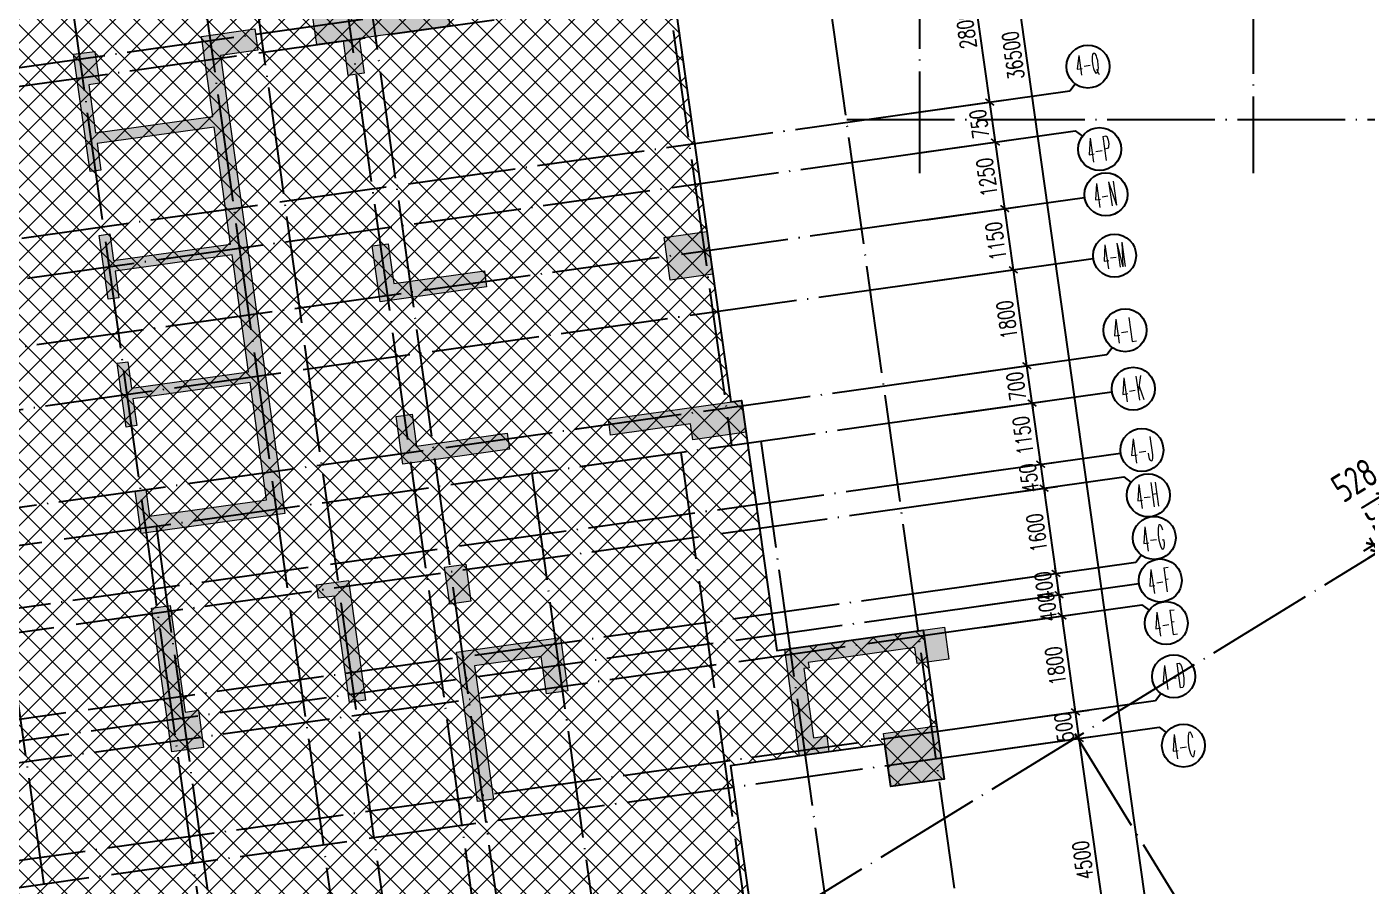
# Model space of a CAD drawing. Header units: millimetres. Extents: x 1089227 to 13101469, y 618865 to 10240562.
# Drawn here: x 1722349 to 1747268, y 4810955 to 4826936 of the extents above; entities that cross this region are included whole.
import ezdxf
from ezdxf.enums import TextEntityAlignment as Align

# ---------------------------------------------------------------- set-up
doc = ezdxf.new("R2010")
doc.units = ezdxf.units.MM
doc.header["$LTSCALE"] = 1000
doc.header["$PDMODE"] = 3
doc.header["$PDSIZE"] = 200
doc.linetypes.add('DOTE', pattern=[2.42, 2, -0.2, 0.02, -0.2])
doc.layers.get('0').update_dxf_attribs({"linetype": 'CONTINUOUS'})
doc.layers.get('Defpoints').update_dxf_attribs({"linetype": 'CONTINUOUS'})
for name, color, linetype in [('AXIS', 3, 'CONTINUOUS'), ('AXIS_TEXT', 7, 'CONTINUOUS'), ('C-H', 8, 'CONTINUOUS'), ('COLU_DIM', 3, 'CONTINUOUS'), ('DOTE', 1, 'DOTE'), ('S-EDGE', 210, 'CONTINUOUS'), ('辅助', 7, 'CONTINUOUS')]:
    doc.layers.add(name, color=color, linetype=linetype)
doc.layers.add('S-SLAB-HATCH', color=73, linetype='CONTINUOUS', lineweight=0)
doc.layers.add('S-WALL', color=31, linetype='CONTINUOUS', lineweight=0)
doc.styles.add('_TCH_AXIS', font='COMPLEX', dxfattribs={"bigfont": 'AllInOneBig.shx'})
doc.styles.add('_TCH_DIM_T3', font='SIMPLEX', dxfattribs={"width": 0.705882, "bigfont": 'AllInOneBig.shx'})
doc.styles.add('COMPLEX', font='COMPLEX', dxfattribs={"bigfont": 'AllInOneBig.shx'})
doc.styles.add('TSSD_Dimension', font='tssdeng.shx', dxfattribs={"width": 0.75, "bigfont": 'Hztxt.shx'})
doc.dimstyles.new('_TCH_ARCH-100', dxfattribs={"dimscale": 100, "dimtxt": 2.975, "dimasz": 1, "dimexe": 2.5, "dimexo": 3, "dimgap": 1, "dimtad": 1, "dimdec": 0, "dimzin": 0, "dimdsep": 46, "dimtxsty": '_TCH_DIM_T3', "dimblk": 'ARCHTICK', "dimcen": 0.09, "dimclrt": 7, "dimazin": 2, "dimtfac": 1, "dimtdec": 0, "dimtix": 1, "dimtmove": 2, "dimatfit": 3, "dimfxl": 0, "dimtolj": 1, "dimtzin": 0, "dimarcsym": 0})
doc.dimstyles.new('TSSD_150_150', dxfattribs={"dimtxt": 525, "dimasz": 150, "dimexe": 225, "dimexo": 375, "dimgap": 150, "dimtad": 1, "dimdec": 0, "dimzin": 0, "dimdsep": 46, "dimtxsty": 'TSSD_Dimension', "dimblk": 'ARCHTICK', "dimblk1": 'ARCHTICK', "dimblk2": 'ARCHTICK', "dimcen": 0, "dimdle": 150, "dimclrt": 7, "dimadec": 0, "dimazin": 0, "dimtfac": 1, "dimtdec": 0, "dimtix": 1, "dimtmove": 2, "dimatfit": 3, "dimfxl": 0, "dimtolj": 1, "dimtzin": 0, "dimarcsym": 0})

# ---------------------------------------------------------------- blocks, each defined once
blk = doc.blocks.new('_AXISO')
blk.add_circle((0, 0), 0.5)
at = {"layer": 'AXIS_TEXT', "style": 'COMPLEX', "width": 1.041667}
blk.add_attdef('A', text='', height=0.56, dxfattribs=at).set_placement((-0.25, -0.28), (0.25, -0.28), align=Align.FIT)
blk = doc.blocks.new('_ArchTick')
at = {"color": 0, "linetype": 'ByBlock', "const_width": 0.3}
blk.add_lwpolyline([(-0.71, -0.71), (0.71, 0.71)], dxfattribs=at)
blk = doc.blocks.new('*D69')
at = {"layer": 'AXIS', "color": 0, "lineweight": -2, "transparency": 16777216}
for p, q in [((32366, 35500), (34892, 35500)), ((34642, -1000), (34642, 35500)), ((32366, -1000), (34892, -1000))]:
    blk.add_line(p, q, dxfattribs=at)
at = {"layer": 'Defpoints', "color": 0, "transparency": 16777216}
for p in [(32066, 35500), (34642, 35500), (32066, -1000)]:
    blk.add_point(p, dxfattribs=at)
at = {"layer": 'AXIS', "color": 0, "linetype": 'ByBlock', "lineweight": -2, "transparency": 16777216, "xscale": 100, "yscale": 100, "zscale": 100}
for p, rotation in [((34642, 35500), 90), ((34642, -1000), 270)]:
    blk.add_blockref('_ArchTick', p, dxfattribs=dict(at, rotation=rotation))
at = {"layer": 'AXIS', "color": 7, "transparency": 16777216, "insert": (34393, 17250), "char_height": 297.5, "attachment_point": 5, "rotation": 90, "style": '_TCH_DIM_T3'}
blk.add_mtext('\\A1;36500', dxfattribs=at)
blk = doc.blocks.new('*D71')
at = {"layer": 'AXIS', "color": 0, "lineweight": -2, "transparency": 16777216}
for p, q in [((32366, 4500), (34092, 4500)), ((33842, 0), (33842, 4500)), ((32366, 0), (34092, 0))]:
    blk.add_line(p, q, dxfattribs=at)
at = {"layer": 'Defpoints', "color": 0, "transparency": 16777216}
for p in [(32066, 4500), (33842, 4500), (32066, 0)]:
    blk.add_point(p, dxfattribs=at)
at = {"layer": 'AXIS', "color": 0, "linetype": 'ByBlock', "lineweight": -2, "transparency": 16777216, "xscale": 100, "yscale": 100, "zscale": 100}
for p, rotation in [((33842, 4500), 90), ((33842, 0), 270)]:
    blk.add_blockref('_ArchTick', p, dxfattribs=dict(at, rotation=rotation))
at = {"layer": 'AXIS', "color": 7, "transparency": 16777216, "insert": (33593, 2250), "char_height": 297.5, "attachment_point": 5, "rotation": 90, "style": '_TCH_DIM_T3'}
blk.add_mtext('\\A1;4500', dxfattribs=at)
blk = doc.blocks.new('*D72')
at = {"layer": 'AXIS', "color": 0, "lineweight": -2, "transparency": 16777216}
for p, q in [((32366, 5000), (34092, 5000)), ((33842, 5000), (33842, 5100)), ((33842, 4500), (33842, 5000)), ((32366, 4500), (34092, 4500)), ((33842, 4500), (33842, 4400))]:
    blk.add_line(p, q, dxfattribs=at)
at = {"layer": 'Defpoints', "color": 0, "transparency": 16777216}
for p in [(32066, 5000), (33842, 5000), (32066, 4500)]:
    blk.add_point(p, dxfattribs=at)
at = {"layer": 'AXIS', "color": 0, "linetype": 'ByBlock', "lineweight": -2, "transparency": 16777216, "xscale": 100, "yscale": 100, "zscale": 100}
for p, rotation in [((33842, 5000), 270), ((33842, 4500), 90)]:
    blk.add_blockref('_ArchTick', p, dxfattribs=dict(at, rotation=rotation))
at = {"layer": 'AXIS', "color": 7, "transparency": 16777216, "insert": (33593, 4750), "char_height": 297.5, "attachment_point": 5, "rotation": 90, "style": '_TCH_DIM_T3'}
blk.add_mtext('\\A1;500', dxfattribs=at)
blk = doc.blocks.new('*D73')
at = {"layer": 'AXIS', "color": 0, "lineweight": -2, "transparency": 16777216}
for p, q in [((32366, 6800), (34092, 6800)), ((33842, 5000), (33842, 6800)), ((32366, 5000), (34092, 5000))]:
    blk.add_line(p, q, dxfattribs=at)
at = {"layer": 'Defpoints', "color": 0, "transparency": 16777216}
for p in [(32066, 6800), (33842, 6800), (32066, 5000)]:
    blk.add_point(p, dxfattribs=at)
at = {"layer": 'AXIS', "color": 0, "linetype": 'ByBlock', "lineweight": -2, "transparency": 16777216, "xscale": 100, "yscale": 100, "zscale": 100}
for p, rotation in [((33842, 6800), 90), ((33842, 5000), 270)]:
    blk.add_blockref('_ArchTick', p, dxfattribs=dict(at, rotation=rotation))
at = {"layer": 'AXIS', "color": 7, "transparency": 16777216, "insert": (33593, 5900), "char_height": 297.5, "attachment_point": 5, "rotation": 90, "style": '_TCH_DIM_T3'}
blk.add_mtext('\\A1;1800', dxfattribs=at)
blk = doc.blocks.new('*D74')
at = {"layer": 'AXIS', "color": 0, "lineweight": -2, "transparency": 16777216}
for p, q in [((33842, 7200), (33842, 7300)), ((32366, 7200), (34092, 7200)), ((33842, 6800), (33842, 7200)), ((32366, 6800), (34092, 6800)), ((33842, 6800), (33842, 6700))]:
    blk.add_line(p, q, dxfattribs=at)
at = {"layer": 'Defpoints', "color": 0, "transparency": 16777216}
for p in [(32066, 7200), (33842, 7200), (32066, 6800)]:
    blk.add_point(p, dxfattribs=at)
at = {"layer": 'AXIS', "color": 0, "linetype": 'ByBlock', "lineweight": -2, "transparency": 16777216, "xscale": 100, "yscale": 100, "zscale": 100}
for p, rotation in [((33842, 7200), 270), ((33842, 6800), 90)]:
    blk.add_blockref('_ArchTick', p, dxfattribs=dict(at, rotation=rotation))
at = {"layer": 'AXIS', "color": 7, "transparency": 16777216, "insert": (33593, 7000), "char_height": 297.5, "attachment_point": 5, "rotation": 90, "style": '_TCH_DIM_T3'}
blk.add_mtext('\\A1;400', dxfattribs=at)
blk = doc.blocks.new('*D75')
at = {"layer": 'AXIS', "color": 0, "lineweight": -2, "transparency": 16777216}
for p, q in [((32366, 7600), (34092, 7600)), ((33842, 7600), (33842, 7700)), ((33842, 7200), (33842, 7600)), ((32366, 7200), (34092, 7200)), ((33842, 7200), (33842, 7100))]:
    blk.add_line(p, q, dxfattribs=at)
at = {"layer": 'Defpoints', "color": 0, "transparency": 16777216}
for p in [(32066, 7600), (33842, 7600), (32066, 7200)]:
    blk.add_point(p, dxfattribs=at)
at = {"layer": 'AXIS', "color": 0, "linetype": 'ByBlock', "lineweight": -2, "transparency": 16777216, "xscale": 100, "yscale": 100, "zscale": 100}
for p, rotation in [((33842, 7600), 270), ((33842, 7200), 90)]:
    blk.add_blockref('_ArchTick', p, dxfattribs=dict(at, rotation=rotation))
at = {"layer": 'AXIS', "color": 7, "transparency": 16777216, "insert": (33593, 7400), "char_height": 297.5, "attachment_point": 5, "rotation": 90, "style": '_TCH_DIM_T3'}
blk.add_mtext('\\A1;400', dxfattribs=at)
blk = doc.blocks.new('*D76')
at = {"layer": 'AXIS', "color": 0, "lineweight": -2, "transparency": 16777216}
for p, q in [((32366, 9200), (34092, 9200)), ((33842, 7600), (33842, 9200)), ((32366, 7600), (34092, 7600))]:
    blk.add_line(p, q, dxfattribs=at)
at = {"layer": 'Defpoints', "color": 0, "transparency": 16777216}
for p in [(32066, 9200), (33842, 9200), (32066, 7600)]:
    blk.add_point(p, dxfattribs=at)
at = {"layer": 'AXIS', "color": 0, "linetype": 'ByBlock', "lineweight": -2, "transparency": 16777216, "xscale": 100, "yscale": 100, "zscale": 100}
for p, rotation in [((33842, 9200), 90), ((33842, 7600), 270)]:
    blk.add_blockref('_ArchTick', p, dxfattribs=dict(at, rotation=rotation))
at = {"layer": 'AXIS', "color": 7, "transparency": 16777216, "insert": (33593, 8400), "char_height": 297.5, "attachment_point": 5, "rotation": 90, "style": '_TCH_DIM_T3'}
blk.add_mtext('\\A1;1600', dxfattribs=at)
blk = doc.blocks.new('*D77')
at = {"layer": 'AXIS', "color": 0, "lineweight": -2, "transparency": 16777216}
for p, q in [((33842, 9650), (33842, 9750)), ((32366, 9650), (34092, 9650)), ((33842, 9200), (33842, 9650)), ((32366, 9200), (34092, 9200)), ((33842, 9200), (33842, 9100))]:
    blk.add_line(p, q, dxfattribs=at)
at = {"layer": 'Defpoints', "color": 0, "transparency": 16777216}
for p in [(32066, 9650), (33842, 9650), (32066, 9200)]:
    blk.add_point(p, dxfattribs=at)
at = {"layer": 'AXIS', "color": 0, "linetype": 'ByBlock', "lineweight": -2, "transparency": 16777216, "xscale": 100, "yscale": 100, "zscale": 100}
for p, rotation in [((33842, 9650), 270), ((33842, 9200), 90)]:
    blk.add_blockref('_ArchTick', p, dxfattribs=dict(at, rotation=rotation))
at = {"layer": 'AXIS', "color": 7, "transparency": 16777216, "insert": (33593, 9425), "char_height": 297.5, "attachment_point": 5, "rotation": 90, "style": '_TCH_DIM_T3'}
blk.add_mtext('\\A1;450', dxfattribs=at)
blk = doc.blocks.new('*D78')
at = {"layer": 'AXIS', "color": 0, "lineweight": -2, "transparency": 16777216}
for p, q in [((32366, 10800), (34092, 10800)), ((33842, 9650), (33842, 10800)), ((32366, 9650), (34092, 9650))]:
    blk.add_line(p, q, dxfattribs=at)
at = {"layer": 'Defpoints', "color": 0, "transparency": 16777216}
for p in [(32066, 10800), (33842, 10800), (32066, 9650)]:
    blk.add_point(p, dxfattribs=at)
at = {"layer": 'AXIS', "color": 0, "linetype": 'ByBlock', "lineweight": -2, "transparency": 16777216, "xscale": 100, "yscale": 100, "zscale": 100}
for p, rotation in [((33842, 10800), 90), ((33842, 9650), 270)]:
    blk.add_blockref('_ArchTick', p, dxfattribs=dict(at, rotation=rotation))
at = {"layer": 'AXIS', "color": 7, "transparency": 16777216, "insert": (33593, 10225), "char_height": 297.5, "attachment_point": 5, "rotation": 90, "style": '_TCH_DIM_T3'}
blk.add_mtext('\\A1;1150', dxfattribs=at)
blk = doc.blocks.new('*D79')
at = {"layer": 'AXIS', "color": 0, "lineweight": -2, "transparency": 16777216}
for p, q in [((32366, 11500), (34092, 11500)), ((33842, 11500), (33842, 11600)), ((33842, 10800), (33842, 11500)), ((32366, 10800), (34092, 10800)), ((33842, 10800), (33842, 10700))]:
    blk.add_line(p, q, dxfattribs=at)
at = {"layer": 'Defpoints', "color": 0, "transparency": 16777216}
for p in [(32066, 11500), (33842, 11500), (32066, 10800)]:
    blk.add_point(p, dxfattribs=at)
at = {"layer": 'AXIS', "color": 0, "linetype": 'ByBlock', "lineweight": -2, "transparency": 16777216, "xscale": 100, "yscale": 100, "zscale": 100}
for p, rotation in [((33842, 11500), 270), ((33842, 10800), 90)]:
    blk.add_blockref('_ArchTick', p, dxfattribs=dict(at, rotation=rotation))
at = {"layer": 'AXIS', "color": 7, "transparency": 16777216, "insert": (33593, 11150), "char_height": 297.5, "attachment_point": 5, "rotation": 90, "style": '_TCH_DIM_T3'}
blk.add_mtext('\\A1;700', dxfattribs=at)
blk = doc.blocks.new('*D80')
at = {"layer": 'AXIS', "color": 0, "lineweight": -2, "transparency": 16777216}
for p, q in [((32366, 13300), (34092, 13300)), ((33842, 11500), (33842, 13300)), ((32366, 11500), (34092, 11500))]:
    blk.add_line(p, q, dxfattribs=at)
at = {"layer": 'Defpoints', "color": 0, "transparency": 16777216}
for p in [(32066, 13300), (33842, 13300), (32066, 11500)]:
    blk.add_point(p, dxfattribs=at)
at = {"layer": 'AXIS', "color": 0, "linetype": 'ByBlock', "lineweight": -2, "transparency": 16777216, "xscale": 100, "yscale": 100, "zscale": 100}
for p, rotation in [((33842, 13300), 90), ((33842, 11500), 270)]:
    blk.add_blockref('_ArchTick', p, dxfattribs=dict(at, rotation=rotation))
at = {"layer": 'AXIS', "color": 7, "transparency": 16777216, "insert": (33593, 12400), "char_height": 297.5, "attachment_point": 5, "rotation": 90, "style": '_TCH_DIM_T3'}
blk.add_mtext('\\A1;1800', dxfattribs=at)
blk = doc.blocks.new('*D81')
at = {"layer": 'AXIS', "color": 0, "lineweight": -2, "transparency": 16777216}
for p, q in [((32366, 14450), (34092, 14450)), ((33842, 13300), (33842, 14450)), ((32366, 13300), (34092, 13300))]:
    blk.add_line(p, q, dxfattribs=at)
at = {"layer": 'Defpoints', "color": 0, "transparency": 16777216}
for p in [(32066, 14450), (33842, 14450), (32066, 13300)]:
    blk.add_point(p, dxfattribs=at)
at = {"layer": 'AXIS', "color": 0, "linetype": 'ByBlock', "lineweight": -2, "transparency": 16777216, "xscale": 100, "yscale": 100, "zscale": 100}
for p, rotation in [((33842, 14450), 90), ((33842, 13300), 270)]:
    blk.add_blockref('_ArchTick', p, dxfattribs=dict(at, rotation=rotation))
at = {"layer": 'AXIS', "color": 7, "transparency": 16777216, "insert": (33593, 13875), "char_height": 297.5, "attachment_point": 5, "rotation": 90, "style": '_TCH_DIM_T3'}
blk.add_mtext('\\A1;1150', dxfattribs=at)
blk = doc.blocks.new('*D82')
at = {"layer": 'AXIS', "color": 0, "lineweight": -2, "transparency": 16777216}
for p, q in [((32366, 15700), (34092, 15700)), ((33842, 14450), (33842, 15700)), ((32366, 14450), (34092, 14450))]:
    blk.add_line(p, q, dxfattribs=at)
at = {"layer": 'Defpoints', "color": 0, "transparency": 16777216}
for p in [(32066, 15700), (33842, 15700), (32066, 14450)]:
    blk.add_point(p, dxfattribs=at)
at = {"layer": 'AXIS', "color": 0, "linetype": 'ByBlock', "lineweight": -2, "transparency": 16777216, "xscale": 100, "yscale": 100, "zscale": 100}
for p, rotation in [((33842, 15700), 90), ((33842, 14450), 270)]:
    blk.add_blockref('_ArchTick', p, dxfattribs=dict(at, rotation=rotation))
at = {"layer": 'AXIS', "color": 7, "transparency": 16777216, "insert": (33593, 15075), "char_height": 297.5, "attachment_point": 5, "rotation": 90, "style": '_TCH_DIM_T3'}
blk.add_mtext('\\A1;1250', dxfattribs=at)
blk = doc.blocks.new('*D83')
at = {"layer": 'AXIS', "color": 0, "lineweight": -2, "transparency": 16777216}
for p, q in [((32366, 16450), (34092, 16450)), ((33842, 15700), (33842, 16450)), ((32366, 15700), (34092, 15700))]:
    blk.add_line(p, q, dxfattribs=at)
at = {"layer": 'Defpoints', "color": 0, "transparency": 16777216}
for p in [(32066, 16450), (33842, 16450), (32066, 15700)]:
    blk.add_point(p, dxfattribs=at)
at = {"layer": 'AXIS', "color": 0, "linetype": 'ByBlock', "lineweight": -2, "transparency": 16777216, "xscale": 100, "yscale": 100, "zscale": 100}
for p, rotation in [((33842, 16450), 90), ((33842, 15700), 270)]:
    blk.add_blockref('_ArchTick', p, dxfattribs=dict(at, rotation=rotation))
at = {"layer": 'AXIS', "color": 7, "transparency": 16777216, "insert": (33593, 16075), "char_height": 297.5, "attachment_point": 5, "rotation": 90, "style": '_TCH_DIM_T3'}
blk.add_mtext('\\A1;750', dxfattribs=at)
blk = doc.blocks.new('*D84')
at = {"layer": 'AXIS', "color": 0, "lineweight": -2, "transparency": 16777216}
for p, q in [((32366, 19250), (34092, 19250)), ((33842, 16450), (33842, 19250)), ((32366, 16450), (34092, 16450))]:
    blk.add_line(p, q, dxfattribs=at)
at = {"layer": 'Defpoints', "color": 0, "transparency": 16777216}
for p in [(32066, 19250), (33842, 19250), (32066, 16450)]:
    blk.add_point(p, dxfattribs=at)
at = {"layer": 'AXIS', "color": 0, "linetype": 'ByBlock', "lineweight": -2, "transparency": 16777216, "xscale": 100, "yscale": 100, "zscale": 100}
for p, rotation in [((33842, 19250), 90), ((33842, 16450), 270)]:
    blk.add_blockref('_ArchTick', p, dxfattribs=dict(at, rotation=rotation))
at = {"layer": 'AXIS', "color": 7, "transparency": 16777216, "insert": (33593, 17850), "char_height": 297.5, "attachment_point": 5, "rotation": 90, "style": '_TCH_DIM_T3'}
blk.add_mtext('\\A1;2800', dxfattribs=at)
blk = doc.blocks.new('裙房轴网260428')
at = {"layer": 'DOTE', "color": 16, "linetype": 'DOTE'}
for p, q in [((-156290, 68190.1), (-156290, -1000)), ((-162490, 66234.9), (-162490, -1000)), ((-187949.8, -28914.8), (-108051.9, 20158.4)), ((-163840, 0), (-61623.3, 0)), ((-159600.3, -11416.4), (-145121.3, -34990.1))]:
    blk.add_line(p, q, dxfattribs=at)
blk = doc.blocks.new('A$C6E8A2456')
at = {"layer": 'S-SLAB-HATCH'}
h = blk.add_hatch(dxfattribs=at)
h.set_pattern_fill('ANSI37', color=251, scale=200)
h.set_pattern_definition([(45, (-2451873.96, 1550581.15), (-224.506403, 224.506403), []), (135, (-2451873.96, 1550581.15), (-224.506403, -224.506403), [])])
h.paths.add_polyline_path([(1, 0), (516, -3664), (3783, -3205), (4145, -5779), (4343, -5751), (5164, -11594), (5164, -11594), (5386, -13179), (4793, -13262), (5197, -16134), (5197, -16134), (5266, -16629), (5068, -16657), (5674, -20965), (5785, -21757), (6126, -24183), (6324, -24155), (6978, -28809), (9701, -28426), (10091, -31199), (9101, -31338), (8989, -30546), (7405, -30767), (6117, -30950), (6827, -36000), (2717, -36578), (2745, -36776), (2151, -36859), (2123, -36661), (-2927, -37371), (-2690, -39055), (-5909, -39507), (-6145, -37823), (-10948, -38498), (-10851, -39192), (-11544, -39289), (-11572, -39091), (-16821, -39829), (-16932, -39036), (-16685, -39002), (-17269, -34842), (-19992, -35225), (-19922, -35720), (-20912, -35859), (-21393, -32443), (-19214, -32137), (-20821, -20699), (-21019, -20727), (-22607, -9438), (-22409, -9410), (-22728, -7133), (-19460, -6673), (-20003, -2811), (-19211, -2700), (-19113, -3393), (-15846, -2934), (-15888, -2637), (-15393, -2567), (-15378, -2666), (-4486, -1137), (-4500, -1036), (-4005, -967), (-3984, -1115), (-715, -656), (-792, -111)])
at = {"layer": 'S-EDGE'}
blk.add_lwpolyline([(5068, -16657), (5674, -20965), (5785, -21757), (6126, -24183), (6324, -24155), (6978, -28809), (9701, -28426), (10091, -31199), (9101, -31338), (8989, -30546), (7405, -30767), (6117, -30950), (6827, -36000), (2717, -36578), (2745, -36776), (2151, -36859), (2123, -36661), (-2927, -37371), (-2690, -39055), (-5909, -39507), (-6145, -37823), (-10948, -38498)], dxfattribs=at)
blk = doc.blocks.new('QZ-TL-0808')
at = {"layer": 'C-H'}
for points in [[(-133179, -94945), (-133269, -94301), (-133764, -94371), (-133848, -93777), (-131372, -93429), (-131288, -94023), (-132972, -94259), (-132881, -94903)], [(-135554, -94572), (-134860, -94474), (-134916, -94078), (-135906, -94217), (-135697, -95705), (-137876, -96011), (-138001, -95118), (-137803, -95090), (-137887, -94496), (-138283, -94551), (-137977, -96730), (-137779, -96703), (-137848, -96209), (-135669, -95903), (-135364, -98079), (-137542, -98386), (-137612, -97890), (-137810, -97918), (-137643, -99106), (-137445, -99078), (-137514, -98584), (-135336, -98278), (-135030, -100456), (-137208, -100762), (-137278, -100267), (-137476, -100295), (-137309, -101484), (-137111, -101454), (-137180, -100960), (-135002, -100654), (-134696, -102833), (-136874, -103139), (-136944, -102644), (-137142, -102672), (-137030, -103464), (-134357, -103088)], [(-127302, -97956), (-126510, -97845), (-126399, -98637), (-127191, -98748)], [(-132587, -99154), (-132733, -98114), (-132436, -98073), (-132332, -98815), (-130648, -98579), (-130606, -98876)], [(-128342, -101334), (-125866, -100986), (-125783, -101580), (-126773, -101719), (-126815, -101422), (-128300, -101631)], [(-132163, -102174), (-132288, -101283), (-131991, -101241), (-131907, -101835), (-130224, -101598), (-130182, -101895)], [(-131389, -104085), (-130993, -104029), (-130896, -104722), (-131292, -104778)], [(-133731, -104666), (-133766, -104419), (-133172, -104335), (-132858, -106563), (-133156, -106605), (-133434, -104625)], [(-135963, -106747), (-136211, -106782), (-136489, -104802), (-136836, -104850), (-136460, -107524), (-135866, -107440)], [(-131166, -105669), (-129235, -105398), (-129096, -106388), (-129492, -106444), (-129590, -105751), (-130828, -105925), (-130480, -108400), (-130777, -108442)], [(-124283, -107226), (-124241, -107523), (-124786, -107600), (-125064, -105619), (-122093, -105202), (-122010, -105796), (-122604, -105880), (-122646, -105582), (-124626, -105861), (-124612, -105960), (-124711, -105974), (-124530, -107261)], [(-123229, -107179), (-122239, -107040), (-122100, -108030), (-123090, -108169)]]:
    blk.add_hatch(color=256, dxfattribs=at).paths.add_polyline_path(points)
at = {"layer": 'S-WALL'}
for points in [[(-133179, -94945), (-133269, -94301), (-133764, -94371), (-133848, -93777), (-131372, -93429), (-131288, -94023), (-132972, -94259), (-132881, -94903), (-133179, -94945)], [(-137643, -99107), (-137810, -97918), (-137612, -97890), (-137542, -98386), (-135364, -98079), (-135669, -95903), (-137848, -96209), (-137779, -96703), (-137977, -96730), (-138283, -94551), (-137887, -94496), (-137803, -95090), (-138001, -95118), (-137876, -96011), (-135697, -95705), (-135906, -94217), (-134916, -94078), (-134860, -94474), (-135554, -94572), (-134357, -103088), (-137030, -103464), (-137142, -102672), (-136944, -102644), (-136874, -103139), (-134696, -102833), (-135002, -100654), (-137180, -100960), (-137111, -101454), (-137309, -101484), (-137476, -100295), (-137278, -100267), (-137208, -100762), (-135030, -100456), (-135336, -98278), (-137514, -98584), (-137445, -99078), (-137643, -99106)], [(-132587, -99154), (-132733, -98114), (-132436, -98073), (-132332, -98815), (-130648, -98579), (-130606, -98876), (-132587, -99154)], [(-128342, -101334), (-125866, -100986), (-125783, -101580), (-126773, -101719), (-126815, -101422), (-128300, -101631), (-128342, -101334)], [(-132163, -102174), (-132288, -101283), (-131991, -101241), (-131907, -101835), (-130224, -101598), (-130182, -101895), (-132163, -102174)], [(-133731, -104666), (-133766, -104419), (-133172, -104335), (-132858, -106563), (-133156, -106605), (-133434, -104625), (-133731, -104666), (-133766, -104419)], [(-136836, -104850), (-136489, -104802), (-136211, -106782), (-135963, -106747), (-135866, -107440), (-136460, -107524), (-136836, -104850)], [(-131166, -105669), (-129235, -105398), (-129096, -106388), (-129492, -106444), (-129590, -105751), (-130828, -105925), (-130480, -108400), (-130777, -108442), (-131166, -105669)], [(-124283, -107226), (-124241, -107523), (-124786, -107600), (-125064, -105619), (-122093, -105202), (-122010, -105796), (-122604, -105880), (-122646, -105582), (-124626, -105861), (-124612, -105960), (-124711, -105974), (-124530, -107261), (-124283, -107226)]]:
    blk.add_lwpolyline(points, dxfattribs=at)
for points in [[(-127302, -97956), (-126510, -97845), (-126399, -98637), (-127191, -98748)], [(-131389, -104085), (-130993, -104029), (-130896, -104722), (-131292, -104778)], [(-123229, -107179), (-122239, -107040), (-122100, -108030), (-123090, -108169)]]:
    blk.add_lwpolyline(points, close=True, dxfattribs=at)
blk = doc.blocks.new('*D1356')
at = {"layer": 'COLU_DIM', "color": 0, "lineweight": -2, "transparency": 16777216}
for p, q in [((1747528, 4818327), (1748233, 4818760)), ((1748328, 4818319), (1747988, 4818873)), ((1747879, 4818043), (1747538, 4818597))]:
    blk.add_line(p, q, dxfattribs=at)
at = {"layer": 'Defpoints', "color": 0, "transparency": 16777216}
for p in [(1748106, 4818681), (1748524, 4818000), (1748075, 4817724)]:
    blk.add_point(p, dxfattribs=at)
at = {"layer": 'COLU_DIM', "color": 0, "lineweight": -2, "transparency": 16777216, "xscale": 150, "yscale": 150, "zscale": 150}
for p, rotation in [((1748106, 4818681), 31.55890575024969), ((1747656, 4818405), 211.5589057502496)]:
    blk.add_blockref('_ArchTick', p, dxfattribs=dict(at, rotation=rotation))
at = {"layer": 'COLU_DIM', "color": 7, "transparency": 16777216, "insert": (1747032, 4818506), "char_height": 525, "attachment_point": 5, "rotation": 31.5589, "style": 'TSSD_Dimension'}
blk.add_mtext('\\A1;528', dxfattribs=at)
blk = doc.blocks.new('*D1358')
at = {"layer": 'COLU_DIM', "color": 0, "lineweight": -2, "transparency": 16777216}
for p, q in [((1747755, 4817527), (1747201, 4817187)), ((1747836, 4817395), (1747283, 4817055)), ((1747393, 4817305), (1747315, 4817433)), ((1747393, 4817305), (1747474, 4817173)), ((1747474, 4817173), (1747553, 4817045))]:
    blk.add_line(p, q, dxfattribs=at)
at = {"layer": 'Defpoints', "color": 0, "transparency": 16777216}
for p in [(1748075, 4817724), (1748156, 4817591), (1747474, 4817173)]:
    blk.add_point(p, dxfattribs=at)
at = {"layer": 'COLU_DIM', "color": 0, "lineweight": -2, "transparency": 16777216, "xscale": 150, "yscale": 150, "zscale": 150}
for p, rotation in [((1747393, 4817305), 301.5589057642135), ((1747474, 4817173), 121.5589057642135)]:
    blk.add_blockref('_ArchTick', p, dxfattribs=dict(at, rotation=rotation))
at = {"layer": 'COLU_DIM', "color": 7, "transparency": 16777216, "insert": (1747510, 4817903), "char_height": 525, "attachment_point": 5, "rotation": 301.5589, "style": 'TSSD_Dimension'}
blk.add_mtext('\\A1;155', dxfattribs=at)
blk = doc.blocks.new('52+', base_point=(0, -1000))
at = {"layer": 'AXIS'}
for p, q in [((32065.5, 16450), (35342, 16450)), ((35342, 16450), (35459.2, 16567.2)), ((32065.5, 15700), (35342, 15700)), ((35342, 15700), (35459.2, 15582.8)), ((32065.5, 14450), (35342, 14450)), ((32065.5, 13300), (35342, 13300)), ((32065.5, 11500), (35342, 11500)), ((35342, 11500), (35459.2, 11617.2)), ((32065.5, 10800), (35342, 10800)), ((32065.5, 9650), (35342, 9650)), ((35342, 9650), (35342, 9650)), ((32065.5, 9200), (35342, 9200)), ((35342, 9200), (35459.2, 9082.8)), ((32065.5, 7600), (35342, 7600)), ((35342, 7600), (35459.2, 7717.2)), ((32065.5, 7200), (35342, 7200)), ((32065.5, 6800), (35342, 6800)), ((35342, 6800), (35459.2, 6682.8)), ((32065.5, 5000), (35342, 5000)), ((35342, 5000), (35459.2, 5117.2)), ((32065.5, 4500), (35342, 4500)), ((35342, 4500), (35459.2, 4382.8))]:
    blk.add_line(p, q, dxfattribs=at)
at = {"layer": 'DOTE', "color": 14}
for p, q in [((14400, 40365.9), (14400, -4203.8)), ((17200, 40365.9), (17200, -4203.8)), ((19650, 40365.9), (19650, -4203.8)), ((20600, 40365.9), (20600, -4203.8)), ((22250, 40365.9), (22250, -4203.8)), ((22700, 40365.9), (22700, -4203.8)), ((28200, 40365.9), (28200, 10800)), ((31150, 40365.9), (31150, -4203.8)), ((-1268, 19600), (32065.5, 19600)), ((-1268, 19250), (32065.5, 19250)), ((-1268, 16450), (32065.5, 16450)), ((-1268, 15700), (32065.5, 15700)), ((-1268, 14450), (32065.5, 14450)), ((-1268, 13300), (32065.5, 13300)), ((-1268, 11500), (32065.5, 11500)), ((-1268, 10800), (32065.5, 10800)), ((17400, 10801.1), (17400, -4203.8)), ((24450, 10800), (24450, -4203.8)), ((27250, 10800), (27250, -4203.8)), ((28750, 10800), (28750, -4203.8)), ((-1268, 9650), (32065.5, 9650)), ((-1268, 9200), (32065.5, 9200)), ((-1268, 7600), (32065.5, 7600)), ((-1268, 7200), (32065.5, 7200)), ((-1268, 6800), (32065.5, 6800)), ((-1268, 5000), (32065.5, 5000)), ((-1268, 4500), (32065.5, 4500))]:
    blk.add_line(p, q, dxfattribs=at)
at = {"layer": 'AXIS'}
ref = blk.add_blockref('_AXISO', (35742, 16850), dxfattribs=dict(at, xscale=800, yscale=800, zscale=800))
ref.add_attrib('A', '4-Q', (35515.8, 16710.8), dxfattribs={"color": 7, "height": 365.52, "style": '_TCH_AXIS', "width": 0.412698})
ref = blk.add_blockref('_AXISO', (35742, 15300), dxfattribs=dict(at, xscale=800, yscale=800, zscale=800))
ref.add_attrib('A', '4-P', (35515.8, 15073.7), dxfattribs={"color": 7, "height": 452.55, "style": '_TCH_AXIS', "width": 0.328125})
ref = blk.add_blockref('_AXISO', (35742, 14450), dxfattribs=dict(at, xscale=800, yscale=800, zscale=800))
ref.add_attrib('A', '4-N', (35515.8, 14223.7), dxfattribs={"color": 7, "height": 452.55, "style": '_TCH_AXIS', "width": 0.318182})
ref = blk.add_blockref('_AXISO', (35742, 13300), dxfattribs=dict(at, xscale=800, yscale=800, zscale=800))
ref.add_attrib('A', '4-M', (35515.8, 13073.7), dxfattribs={"color": 7, "height": 452.55, "style": '_TCH_AXIS', "width": 0.308824})
ref = blk.add_blockref('_AXISO', (35742, 11900), dxfattribs=dict(at, xscale=800, yscale=800, zscale=800))
ref.add_attrib('A', '4-L', (35515.8, 11673.7), dxfattribs={"color": 7, "height": 452.55, "style": '_TCH_AXIS', "width": 0.33871})
ref = blk.add_blockref('_AXISO', (35742, 10800), dxfattribs=dict(at, xscale=800, yscale=800, zscale=800))
ref.add_attrib('A', '4-K', (35515.8, 10573.7), dxfattribs={"color": 7, "height": 452.55, "style": '_TCH_AXIS', "width": 0.318182})
ref = blk.add_blockref('_AXISO', (35742, 9650), dxfattribs=dict(at, xscale=800, yscale=800, zscale=800))
ref.add_attrib('A', '4-J', (35515.8, 9423.7), dxfattribs={"color": 7, "height": 452.55, "style": '_TCH_AXIS', "width": 0.362069})
ref = blk.add_blockref('_AXISO', (35742, 8800), dxfattribs=dict(at, xscale=800, yscale=800, zscale=800))
ref.add_attrib('A', '4-H', (35515.8, 8573.7), dxfattribs={"color": 7, "height": 452.55, "style": '_TCH_AXIS', "width": 0.313433})
ref = blk.add_blockref('_AXISO', (35742, 8000), dxfattribs=dict(at, xscale=800, yscale=800, zscale=800))
ref.add_attrib('A', '4-G', (35515.8, 7773.7), dxfattribs={"color": 7, "height": 452.55, "style": '_TCH_AXIS', "width": 0.323077})
ref = blk.add_blockref('_AXISO', (35742, 7200), dxfattribs=dict(at, xscale=800, yscale=800, zscale=800))
ref.add_attrib('A', '4-F', (35515.8, 6973.7), dxfattribs={"color": 7, "height": 452.55, "style": '_TCH_AXIS', "width": 0.333333})
ref = blk.add_blockref('_AXISO', (35742, 6400), dxfattribs=dict(at, xscale=800, yscale=800, zscale=800))
ref.add_attrib('A', '4-E', (35515.8, 6173.7), dxfattribs={"color": 7, "height": 452.55, "style": '_TCH_AXIS', "width": 0.333333})
ref = blk.add_blockref('_AXISO', (35742, 5400), dxfattribs=dict(at, xscale=800, yscale=800, zscale=800))
ref.add_attrib('A', '4-D', (35515.8, 5173.7), dxfattribs={"color": 7, "height": 452.55, "style": '_TCH_AXIS', "width": 0.328125})
ref = blk.add_blockref('_AXISO', (35742, 4100), dxfattribs=dict(at, xscale=800, yscale=800, zscale=800))
ref.add_attrib('A', '4-C', (35515.8, 3873.7), dxfattribs={"color": 7, "height": 452.55, "style": '_TCH_AXIS', "width": 0.33871})
for p1, p2, distance, picture, middle in [((32065.5, -1000), (32065.5, 35500), -2576.5, '*D69', (34393.3, 17250)), ((32065.5, 16450), (32065.5, 19250), -1776.5, '*D84', (33593.3, 17850)), ((32065.5, 15700), (32065.5, 16450), -1776.5, '*D83', (33593.3, 16075)), ((32065.5, 14450), (32065.5, 15700), -1776.5, '*D82', (33593.3, 15075)), ((32065.5, 13300), (32065.5, 14450), -1776.5, '*D81', (33593.3, 13875)), ((32065.5, 11500), (32065.5, 13300), -1776.5, '*D80', (33593.3, 12400)), ((32065.5, 10800), (32065.5, 11500), -1776.5, '*D79', (33593.3, 11150)), ((32065.5, 9650), (32065.5, 10800), -1776.5, '*D78', (33593.3, 10225)), ((32065.5, 9200), (32065.5, 9650), -1776.5, '*D77', (33593.3, 9425)), ((32065.5, 7600), (32065.5, 9200), -1776.5, '*D76', (33593.3, 8400)), ((32065.5, 7200), (32065.5, 7600), -1776.5, '*D75', (33593.3, 7400)), ((32065.5, 6800), (32065.5, 7200), -1776.5, '*D74', (33593.3, 7000)), ((32065.5, 5000), (32065.5, 6800), -1776.5, '*D73', (33593.3, 5900)), ((32065.5, 4500), (32065.5, 5000), -1776.5, '*D72', (33593.3, 4750)), ((32065.5, 0), (32065.5, 4500), -1776.5, '*D71', (33593.3, 2250))]:
    dim = blk.add_aligned_dim(p1=p1, p2=p2, distance=distance, dimstyle='_TCH_ARCH-100', dxfattribs=at)
    dim.commit()
    dim.dimension.update_dxf_attribs({"geometry": picture, "text_midpoint": middle})
blk = doc.blocks.new('塔楼轴网260428')
at = {"layer": '辅助', "rotation": 8.00000038206086}
blk.add_blockref('52+', (-192268.4, -21666.4), dxfattribs=at)
blk = doc.blocks.new('04地块地下轴网260428')
for name in ['裙房轴网260428', '塔楼轴网260428']:
    blk.add_blockref(name, (0, 0))

msp = doc.modelspace()

# ---------------------------------------------------------------- block references
for name, p in [('04地块地下轴网260428', (1901435.755, 4825211.796)), ('QZ-TL-0808', (1861503.026, 4920975.271)), ('A$C6E8A2456', (1729313.25, 4844144.301))]:
    msp.add_blockref(name, p)

# ---------------------------------------------------------------- dimensions: what is measured, and where the dimension line sits
at = {"layer": 'COLU_DIM', "color": 3}
for base, p1, p2, angle, picture, middle in [((1748105.611, 4818681.325), (1748074.797, 4817723.544), (1748524.311, 4817999.643), 31.5589058, '*D1356', (1747032.138, 4818506.077)), ((1747474.353, 4817172.556), (1748074.786, 4817723.537), (1748156.035, 4817591.256), 301.5589058, '*D1358', (1747509.807, 4817902.987))]:
    dim = msp.add_linear_dim(base=base, p1=p1, p2=p2, angle=angle, dimstyle='TSSD_150_150', dxfattribs=at)
    dim.commit()
    dim.dimension.update_dxf_attribs({"geometry": picture, "text_midpoint": middle, "dimtype": 160})

doc.saveas('drawing.dxf')
